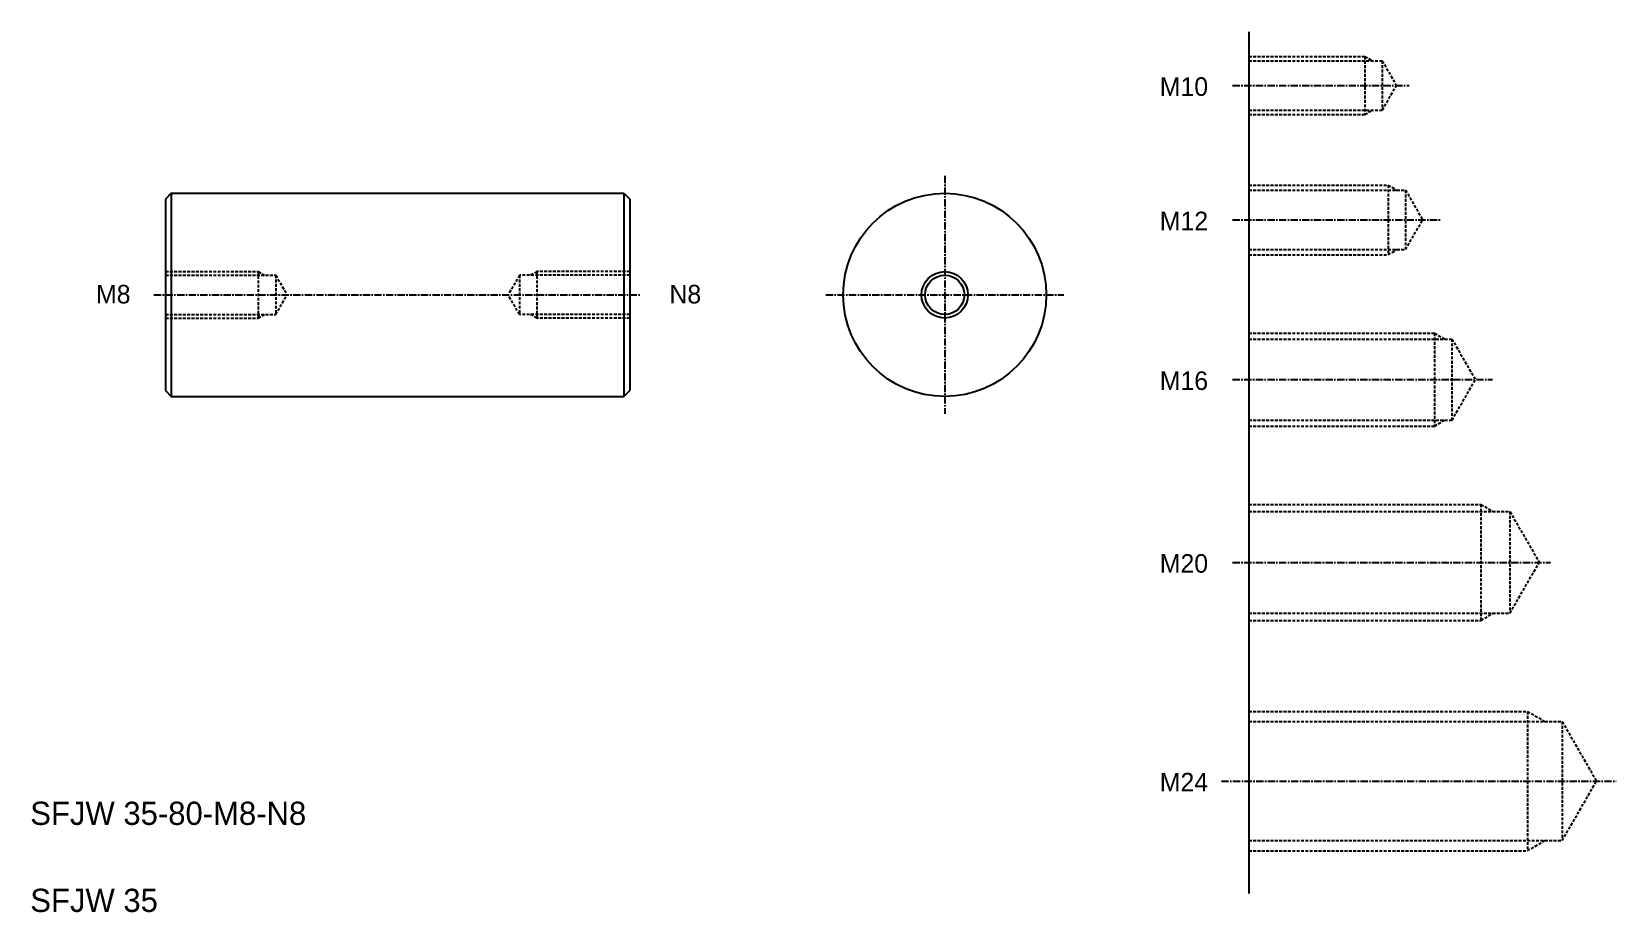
# Model space of a CAD drawing. Extents: x 70 to 343, y 70 to 222.
import ezdxf

# ---------------------------------------------------------------- set-up
doc = ezdxf.new("R2010")
doc.units = 0
doc.linetypes.add('CENTER', pattern=[2, 1.25, -0.25, 0.25, -0.25])
doc.linetypes.add('DASHED', pattern=[0.75, 0.5, -0.25])
doc.layers.get('0').update_dxf_attribs({"linetype": 'CONTINUOUS'})
doc.layers.add('CENTER', color=1, linetype='CENTER')

msp = doc.modelspace()

# ---------------------------------------------------------------- linework, layer by layer
at = {"color": 7, "linetype": 'CONTINUOUS'}
for p, q in [((279.24, 221.95), (279.24, 73.43)), ((93.56, 194.1), (92.56, 193.1)), ((93.56, 194.1), (93.56, 159.1)), ((93.56, 194.1), (171.56, 194.1)), ((171.56, 194.1), (171.56, 159.1)), ((171.56, 194.1), (172.56, 193.1)), ((92.56, 193.1), (92.56, 160.1)), ((172.56, 193.1), (172.56, 160.1)), ((92.56, 160.1), (93.56, 159.1)), ((93.56, 159.1), (171.56, 159.1)), ((171.56, 159.1), (172.56, 160.1))]:
    msp.add_line(p, q, dxfattribs=at)
at = {"color": 3, "linetype": 'DASHED'}
for p, q in [((279.24, 217.68), (299.24, 217.68)), ((279.24, 216.93), (302.24, 216.93)), ((299.24, 217.68), (299.24, 207.68)), ((299.24, 217.68), (300.54, 216.93)), ((302.24, 216.93), (302.24, 208.43)), ((302.24, 216.93), (304.69, 212.68)), ((302.24, 208.43), (304.69, 212.68)), ((279.24, 208.43), (302.24, 208.43)), ((279.24, 207.68), (299.24, 207.68)), ((299.24, 207.68), (300.54, 208.43)), ((279.24, 195.52), (303.24, 195.52)), ((279.24, 194.65), (306.24, 194.65)), ((303.24, 195.52), (303.24, 183.52)), ((303.24, 195.52), (304.76, 194.65)), ((306.24, 194.65), (306.24, 184.4)), ((306.24, 194.65), (309.2, 189.52)), ((306.24, 184.4), (309.2, 189.52)), ((279.24, 184.4), (306.24, 184.4)), ((279.24, 183.52), (303.24, 183.52)), ((303.24, 183.52), (304.76, 184.4)), ((92.56, 180.6), (108.56, 180.6)), ((108.56, 180.6), (108.56, 172.6)), ((108.56, 180.6), (109.64, 179.98)), ((156.56, 180.6), (155.48, 179.98)), ((172.56, 180.6), (156.56, 180.6)), ((156.56, 180.6), (156.56, 172.6)), ((92.56, 179.98), (111.56, 179.98)), ((111.56, 179.98), (111.56, 173.23)), ((111.56, 179.98), (113.51, 176.6)), ((153.56, 179.98), (151.61, 176.6)), ((172.56, 179.98), (153.56, 179.98)), ((153.56, 179.98), (153.56, 173.23)), ((111.56, 173.23), (113.51, 176.6)), ((153.56, 173.23), (151.61, 176.6)), ((92.56, 173.23), (111.56, 173.23)), ((92.56, 172.6), (108.56, 172.6)), ((108.56, 172.6), (109.64, 173.23)), ((172.56, 173.23), (153.56, 173.23)), ((156.56, 172.6), (155.48, 173.23)), ((172.56, 172.6), (156.56, 172.6)), ((279.24, 169.99), (311.24, 169.99)), ((311.24, 169.99), (311.24, 153.99)), ((311.24, 169.99), (312.97, 168.99)), ((279.24, 168.99), (314.24, 168.99)), ((314.24, 168.99), (318.28, 161.99)), ((314.24, 168.99), (314.24, 154.99)), ((314.24, 154.99), (318.28, 161.99)), ((279.24, 154.99), (314.24, 154.99)), ((279.24, 153.99), (311.24, 153.99)), ((311.24, 153.99), (312.97, 154.99)), ((279.24, 140.5), (319.24, 140.5)), ((319.24, 140.5), (319.24, 120.5)), ((319.24, 140.5), (321.4, 139.25)), ((279.24, 139.25), (324.24, 139.25)), ((324.24, 139.25), (329.29, 130.5)), ((324.24, 139.25), (324.24, 121.75)), ((324.24, 121.75), (329.29, 130.5)), ((279.24, 121.75), (324.24, 121.75)), ((279.24, 120.5), (319.24, 120.5)), ((319.24, 120.5), (321.4, 121.75)), ((279.24, 104.81), (327.24, 104.81)), ((327.24, 104.81), (327.24, 80.81)), ((327.24, 104.81), (330.27, 103.06)), ((279.24, 103.06), (333.24, 103.06)), ((333.24, 103.06), (339.16, 92.81)), ((333.24, 103.06), (333.24, 82.56)), ((333.24, 82.56), (339.16, 92.81)), ((279.24, 82.56), (333.24, 82.56)), ((327.24, 80.81), (330.27, 82.56)), ((279.24, 80.81), (327.24, 80.81))]:
    msp.add_line(p, q, dxfattribs=at)
for p, q in [((172.56, 184.85), (172.56, 184.85)), ((172.56, 176.6), (172.56, 176.6))]:
    msp.add_line(p, q)
at = {"color": 7, "linetype": 'CONTINUOUS'}
for radius in [17.5, 4]:
    msp.add_circle((226.84, 176.6), radius, dxfattribs=at)
at = {"color": 3, "linetype": 'CONTINUOUS'}
msp.add_circle((226.84, 176.6), 3.38, dxfattribs=at)
at = {"layer": 'CENTER', "color": 1, "linetype": 'CENTER'}
for p, q in [((276.45, 212.68), (306.86, 212.68)), ((226.84, 197.1), (226.84, 156.1)), ((276.45, 189.52), (312.19, 189.52)), ((90.56, 176.6), (174.56, 176.6)), ((206.34, 176.6), (247.34, 176.6)), ((276.45, 161.99), (321.24, 161.99)), ((276.45, 130.5), (331.24, 130.5)), ((274.51, 92.81), (342.57, 92.81))]:
    msp.add_line(p, q, dxfattribs=at)

# ---------------------------------------------------------------- texts
at = {"color": 7, "linetype": 'CONTINUOUS'}
for s, height, p in [('M10', 3.2, (263.9, 210.89)), ('M12', 3.2, (263.9, 187.74)), ('M8', 3.2, (80.59, 175.12)), ('N8', 3.2, (179.4, 175.12)), ('M16', 3.2, (263.9, 160.21)), ('M20', 3.2, (263.9, 128.72)), ('M24', 3.2, (263.9, 91.03)), ('SFJW 35-80-M8-N8', 4, (69.26, 85.26)), ('SFJW 35', 4, (69.26, 70.26))]:
    msp.add_text(s, height=height, dxfattribs=at).set_placement(p)

doc.saveas('drawing.dxf')
